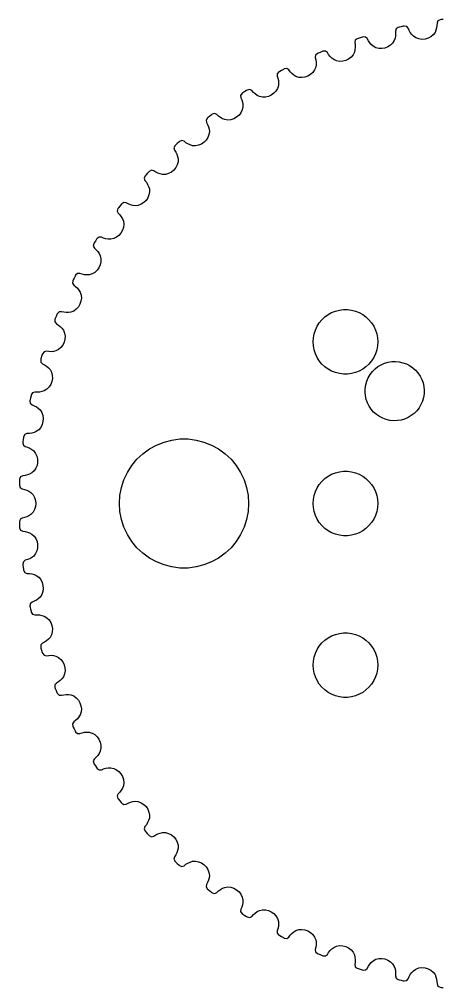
# Model space of a CAD drawing. Header units: metres. Extents: x -22.6 to 22.6, y 87.4 to 132.6.
# Drawn here: x -22.65 to -3.03, y 87.53 to 132.47 of the extents above; entities that cross this region are included whole.
import ezdxf

# ---------------------------------------------------------------- set-up
doc = ezdxf.new("R2010")
doc.units = ezdxf.units.M

msp = doc.modelspace()

# ---------------------------------------------------------------- linework, layer by layer
for p, q in [((-4.90544, 132.127), (-5.00195, 132.105)), ((-4.80885, 132.148), (-4.90544, 132.127)), ((-4.76701, 132.157), (-4.80885, 132.148)), ((-4.64984, 132.14), (-4.76701, 132.157)), ((-4.57828, 132.058), (-4.64984, 132.14)), ((-3.24538, 132.184), (-3.26216, 132.074)), ((-3.24211, 132.294), (-3.24538, 132.184)), ((-3.20282, 132.395), (-3.24211, 132.294)), ((-3.09868, 132.451), (-3.20282, 132.395)), ((-3.05629, 132.457), (-3.09868, 132.451)), ((-2.95828, 132.47), (-3.05629, 132.457)), ((-5.17365, 131.706), (-5.19414, 131.596)), ((-5.16644, 131.816), (-5.17365, 131.706)), ((-5.14252, 132.031), (-5.17279, 131.926)), ((-5.17279, 131.926), (-5.16644, 131.816)), ((-5.04366, 132.096), (-5.14252, 132.031)), ((-5.00195, 132.105), (-5.04366, 132.096)), ((-4.53749, 131.956), (-4.57828, 132.058)), ((-4.48425, 131.859), (-4.53749, 131.956)), ((-4.4193, 131.768), (-4.48425, 131.859)), ((-4.34335, 131.684), (-4.4193, 131.768)), ((-4.22226, 131.607), (-4.34335, 131.684)), ((-3.42226, 131.748), (-3.53267, 131.657)), ((-3.33492, 131.862), (-3.42226, 131.748)), ((-3.29213, 131.967), (-3.33492, 131.862)), ((-3.26216, 132.074), (-3.29213, 131.967)), ((-7.04308, 131.499), (-7.0641, 131.392)), ((-7.0641, 131.392), (-7.0482, 131.283)), ((-7.0482, 131.283), (-7.04576, 131.172)), ((-6.95026, 131.572), (-7.04308, 131.499)), ((-6.90953, 131.585), (-6.95026, 131.572)), ((-6.81528, 131.615), (-6.90953, 131.585)), ((-6.7209, 131.645), (-6.81528, 131.615)), ((-6.68001, 131.657), (-6.7209, 131.645)), ((-6.56178, 131.651), (-6.68001, 131.657)), ((-6.48334, 131.575), (-6.56178, 131.651)), ((-6.43379, 131.477), (-6.48334, 131.575)), ((-6.37231, 131.385), (-6.43379, 131.477)), ((-6.2997, 131.3), (-6.37231, 131.385)), ((-6.21671, 131.223), (-6.2997, 131.3)), ((-5.40674, 131.266), (-5.52835, 131.19)), ((-5.30467, 131.367), (-5.40674, 131.266)), ((-5.2276, 131.488), (-5.30467, 131.367)), ((-5.19414, 131.596), (-5.2276, 131.488)), ((-4.08742, 131.559), (-4.22226, 131.607)), ((-3.94472, 131.541), (-4.08742, 131.559)), ((-3.80011, 131.552), (-3.94472, 131.541)), ((-3.66052, 131.591), (-3.80011, 131.552)), ((-3.53267, 131.657), (-3.66052, 131.591)), ((-8.89003, 130.803), (-8.90166, 130.695)), ((-8.80396, 130.884), (-8.89003, 130.803)), ((-8.76453, 130.901), (-8.80396, 130.884)), ((-8.67325, 130.939), (-8.76453, 130.901)), ((-8.5818, 130.977), (-8.67325, 130.939)), ((-8.54216, 130.993), (-8.5818, 130.977)), ((-8.4238, 130.996), (-8.54216, 130.993)), ((-8.33907, 130.928), (-8.4238, 130.996)), ((-8.28113, 130.834), (-8.33907, 130.928)), ((-8.21187, 130.748), (-8.28113, 130.834)), ((-7.14671, 130.823), (-7.23965, 130.714)), ((-7.08051, 130.951), (-7.14671, 130.823)), ((-7.05661, 131.061), (-7.08051, 130.951)), ((-7.04576, 131.172), (-7.05661, 131.061)), ((-6.08934, 131.156), (-6.21671, 131.223)), ((-5.95085, 131.121), (-6.08934, 131.156)), ((-5.8071, 131.115), (-5.95085, 131.121)), ((-5.66399, 131.138), (-5.8071, 131.115)), ((-5.52835, 131.19), (-5.66399, 131.138)), ((-8.90166, 130.695), (-8.87631, 130.588)), ((-8.86537, 130.366), (-8.87952, 130.254)), ((-8.87631, 130.588), (-8.86426, 130.478)), ((-8.86426, 130.478), (-8.86537, 130.366)), ((-8.13214, 130.67), (-8.21187, 130.748)), ((-8.04276, 130.6), (-8.13214, 130.67)), ((-7.91006, 130.545), (-8.04276, 130.6)), ((-7.769, 130.522), (-7.91006, 130.545)), ((-7.62529, 130.528), (-7.769, 130.522)), ((-7.48477, 130.564), (-7.62529, 130.528)), ((-7.35411, 130.627), (-7.48477, 130.564)), ((-7.23965, 130.714), (-7.35411, 130.627)), ((-10.6693, 129.949), (-10.6715, 129.84)), ((-10.5907, 130.038), (-10.6693, 129.949)), ((-10.5528, 130.058), (-10.5907, 130.038)), ((-10.4652, 130.103), (-10.5528, 130.058)), ((-10.3774, 130.149), (-10.4652, 130.103)), ((-10.3393, 130.168), (-10.3774, 130.149)), ((-10.2217, 130.182), (-10.3393, 130.168)), ((-10.1313, 130.121), (-10.2217, 130.182)), ((-10.0654, 130.033), (-10.1313, 130.121)), ((-9.98894, 129.953), (-10.0654, 130.033)), ((-9.90269, 129.882), (-9.98894, 129.953)), ((-9.80757, 129.821), (-9.90269, 129.882)), ((-9.1239, 129.908), (-9.24858, 129.834)), ((-9.01749, 130.005), (-9.1239, 129.908)), ((-8.93437, 130.121), (-9.01749, 130.005)), ((-8.87952, 130.254), (-8.93437, 130.121)), ((-10.6715, 129.84), (-10.6369, 129.736)), ((-10.6369, 129.736), (-10.6153, 129.627)), ((-10.6153, 129.627), (-10.6067, 129.516)), ((-10.6067, 129.516), (-10.6109, 129.403)), ((-9.67059, 129.778), (-9.80757, 129.821)), ((-9.52802, 129.766), (-9.67059, 129.778)), ((-9.38545, 129.786), (-9.52802, 129.766)), ((-9.24858, 129.834), (-9.38545, 129.786)), ((-12.2967, 129.038), (-12.3674, 128.943)), ((-12.2608, 129.062), (-12.2967, 129.038)), ((-12.1775, 129.115), (-12.2608, 129.062)), ((-12.094, 129.168), (-12.1775, 129.115)), ((-12.0578, 129.191), (-12.094, 129.168)), ((-11.9418, 129.215), (-12.0578, 129.191)), ((-11.8465, 129.162), (-11.9418, 129.215)), ((-11.7731, 129.08), (-11.8465, 129.162)), ((-11.69, 129.007), (-11.7731, 129.08)), ((-11.5979, 128.944), (-11.69, 129.007)), ((-10.8242, 129.037), (-10.942, 128.952)), ((-10.7267, 129.142), (-10.8242, 129.037)), ((-10.654, 129.266), (-10.7267, 129.142)), ((-10.6109, 129.403), (-10.654, 129.266)), ((-12.3674, 128.943), (-12.3601, 128.835)), ((-12.3601, 128.835), (-12.3165, 128.734)), ((-12.3165, 128.734), (-12.2855, 128.627)), ((-12.2855, 128.627), (-12.2672, 128.517)), ((-11.4978, 128.891), (-11.5979, 128.944)), ((-11.3575, 128.859), (-11.4978, 128.891)), ((-11.2145, 128.861), (-11.3575, 128.859)), ((-11.0742, 128.892), (-11.2145, 128.861)), ((-10.942, 128.952), (-11.0742, 128.892)), ((-13.571, 128.101), (-13.6844, 128.067)), ((-13.4715, 128.057), (-13.571, 128.101)), ((-12.3542, 128.135), (-12.4422, 128.021)), ((-12.2926, 128.264), (-12.3542, 128.135)), ((-12.2616, 128.404), (-12.2926, 128.264)), ((-12.2672, 128.517), (-12.2616, 128.404)), ((-13.9093, 127.894), (-13.9714, 127.794)), ((-13.9714, 127.794), (-13.9546, 127.686)), ((-13.9546, 127.686), (-13.9023, 127.589)), ((-13.8755, 127.92), (-13.9093, 127.894)), ((-13.7971, 127.981), (-13.8755, 127.92)), ((-13.7186, 128.041), (-13.7971, 127.981)), ((-13.6844, 128.067), (-13.7186, 128.041)), ((-13.3912, 127.981), (-13.4715, 128.057)), ((-13.302, 127.916), (-13.3912, 127.981)), ((-13.2048, 127.861), (-13.302, 127.916)), ((-13.1004, 127.817), (-13.2048, 127.861)), ((-12.958, 127.798), (-13.1004, 127.817)), ((-12.8157, 127.812), (-12.958, 127.798)), ((-12.6786, 127.855), (-12.8157, 127.812)), ((-12.5522, 127.926), (-12.6786, 127.855)), ((-12.4422, 128.021), (-12.5522, 127.926)), ((-13.9023, 127.589), (-13.8623, 127.486)), ((-13.8623, 127.486), (-13.8345, 127.378)), ((-13.819, 127.265), (-13.8376, 127.123)), ((-13.8345, 127.378), (-13.819, 127.265)), ((-15.2387, 126.777), (-15.3118, 126.71)), ((-15.207, 126.805), (-15.2387, 126.777)), ((-15.097, 126.849), (-15.207, 126.805)), ((-14.9939, 126.814), (-15.097, 126.849)), ((-14.9074, 126.745), (-14.9939, 126.814)), ((-14.8129, 126.688), (-14.9074, 126.745)), ((-14.0668, 126.764), (-14.1866, 126.682)), ((-13.9655, 126.868), (-14.0668, 126.764)), ((-13.8878, 126.989), (-13.9655, 126.868)), ((-13.8376, 127.123), (-13.8878, 126.989)), ((-15.4159, 126.614), (-15.469, 126.508)), ((-15.469, 126.508), (-15.4429, 126.402)), ((-15.4429, 126.402), (-15.3824, 126.31)), ((-15.3845, 126.643), (-15.4159, 126.614)), ((-15.3118, 126.71), (-15.3845, 126.643)), ((-15.3824, 126.31), (-15.3335, 126.211)), ((-14.7112, 126.642), (-14.8129, 126.688)), ((-14.6034, 126.607), (-14.7112, 126.642)), ((-14.4599, 126.601), (-14.6034, 126.607)), ((-14.3193, 126.627), (-14.4599, 126.601)), ((-14.1866, 126.682), (-14.3193, 126.627)), ((-15.3335, 126.211), (-15.2964, 126.106)), ((-15.2773, 125.852), (-15.3156, 125.714)), ((-15.2964, 126.106), (-15.2712, 125.995)), ((-15.2712, 125.995), (-15.2773, 125.852)), ((-16.6429, 125.385), (-16.7099, 125.312)), ((-16.6138, 125.416), (-16.6429, 125.385)), ((-16.508, 125.469), (-16.6138, 125.416)), ((-16.4023, 125.443), (-16.508, 125.469)), ((-16.3102, 125.382), (-16.4023, 125.443)), ((-15.4743, 125.474), (-15.5866, 125.383)), ((-15.3825, 125.587), (-15.4743, 125.474)), ((-15.3156, 125.714), (-15.3825, 125.587)), ((-16.8052, 125.207), (-16.8489, 125.097)), ((-16.8489, 125.097), (-16.8137, 124.994)), ((-16.8137, 124.994), (-16.7454, 124.907)), ((-16.7765, 125.239), (-16.8052, 125.207)), ((-16.7099, 125.312), (-16.7765, 125.239)), ((-16.211, 125.334), (-16.3102, 125.382)), ((-16.1057, 125.296), (-16.211, 125.334)), ((-15.9953, 125.271), (-16.1057, 125.296)), ((-15.8517, 125.277), (-15.9953, 125.271)), ((-15.7139, 125.316), (-15.8517, 125.277)), ((-15.5866, 125.383), (-15.7139, 125.316)), ((-16.7454, 124.907), (-16.688, 124.813)), ((-16.688, 124.813), (-16.6419, 124.711)), ((-16.6419, 124.711), (-16.6071, 124.603)), ((-16.6071, 124.603), (-16.6008, 124.46)), ((-16.7641, 124.067), (-16.8679, 123.966)), ((-16.6824, 124.187), (-16.7641, 124.067)), ((-16.6269, 124.319), (-16.6824, 124.187)), ((-16.6008, 124.46), (-16.6269, 124.319)), ((-18.0667, 123.684), (-18.1006, 123.571)), ((-18.0408, 123.719), (-18.0667, 123.684)), ((-17.9808, 123.797), (-18.0408, 123.719)), ((-17.9204, 123.875), (-17.9808, 123.797)), ((-17.8941, 123.909), (-17.9204, 123.875)), ((-17.7934, 123.971), (-17.8941, 123.909)), ((-17.6858, 123.955), (-17.7934, 123.971)), ((-17.5888, 123.902), (-17.6858, 123.955)), ((-17.4857, 123.862), (-17.5888, 123.902)), ((-17.3776, 123.835), (-17.4857, 123.862)), ((-17.2654, 123.819), (-17.3776, 123.835)), ((-17.1229, 123.838), (-17.2654, 123.819)), ((-16.989, 123.888), (-17.1229, 123.838)), ((-16.8679, 123.966), (-16.989, 123.888)), ((-18.1006, 123.571), (-18.0565, 123.471)), ((-18.0565, 123.471), (-17.9809, 123.391)), ((-17.9809, 123.391), (-17.9156, 123.302)), ((-17.9156, 123.302), (-17.8607, 123.205)), ((-17.8607, 123.205), (-17.8167, 123.1)), ((-17.8116, 122.816), (-17.8554, 122.679)), ((-17.8167, 123.1), (-17.7978, 122.958)), ((-17.7978, 122.958), (-17.8116, 122.816)), ((-19.0616, 122.261), (-19.1149, 122.178)), ((-19.0383, 122.297), (-19.0616, 122.261)), ((-18.9434, 122.368), (-19.0383, 122.297)), ((-18.8347, 122.36), (-18.9434, 122.368)), ((-18.7335, 122.317), (-18.8347, 122.36)), ((-18.6274, 122.286), (-18.7335, 122.317)), ((-18.5172, 122.267), (-18.6274, 122.286)), ((-18.4041, 122.262), (-18.5172, 122.267)), ((-18.2638, 122.293), (-18.4041, 122.262)), ((-18.1347, 122.354), (-18.2638, 122.293)), ((-18.0209, 122.442), (-18.1347, 122.354)), ((-17.9263, 122.552), (-18.0209, 122.442)), ((-17.8554, 122.679), (-17.9263, 122.552)), ((-19.1906, 122.058), (-19.2146, 121.942)), ((-19.2146, 121.942), (-19.1619, 121.846)), ((-19.1678, 122.094), (-19.1906, 122.058)), ((-19.1149, 122.178), (-19.1678, 122.094)), ((-19.1619, 121.846), (-19.0797, 121.773)), ((-19.0797, 121.773), (-19.0068, 121.69)), ((-19.0068, 121.69), (-18.9437, 121.598)), ((-18.9437, 121.598), (-18.8907, 121.498)), ((-18.8907, 121.498), (-18.8595, 121.358)), ((-18.8595, 121.358), (-18.8608, 121.215)), ((-18.9521, 120.942), (-19.0368, 120.824)), ((-18.8925, 121.074), (-18.9521, 120.942)), ((-18.8608, 121.215), (-18.8925, 121.074)), ((-20.1035, 120.465), (-20.149, 120.377)), ((-20.0576, 120.553), (-20.1035, 120.465)), ((-20.0376, 120.591), (-20.0576, 120.553)), ((-19.9492, 120.669), (-20.0376, 120.591)), ((-19.8403, 120.671), (-19.9492, 120.669)), ((-19.7357, 120.637), (-19.8403, 120.671)), ((-19.6272, 120.615), (-19.7357, 120.637)), ((-19.5159, 120.607), (-19.6272, 120.615)), ((-19.4027, 120.611), (-19.5159, 120.607)), ((-19.2657, 120.654), (-19.4027, 120.611)), ((-19.1425, 120.727), (-19.2657, 120.654)), ((-19.0368, 120.824), (-19.1425, 120.727)), ((-20.1685, 120.339), (-20.1822, 120.222)), ((-20.1822, 120.222), (-20.1215, 120.131)), ((-20.149, 120.377), (-20.1685, 120.339)), ((-20.1215, 120.131), (-20.0331, 120.065)), ((-20.0331, 120.065), (-19.9533, 119.989)), ((-19.9533, 119.989), (-19.8824, 119.903)), ((-19.8824, 119.903), (-19.8209, 119.808)), ((-19.8209, 119.808), (-19.7776, 119.671)), ((-19.7776, 119.671), (-19.7664, 119.528)), ((-19.9077, 119.124), (-20.0045, 119.017)), ((-19.8336, 119.249), (-19.9077, 119.124)), ((-19.7858, 119.385), (-19.8336, 119.249)), ((-19.7664, 119.528), (-19.7858, 119.385)), ((-20.9391, 118.673), (-20.9767, 118.582)), ((-20.901, 118.765), (-20.9391, 118.673)), ((-20.8844, 118.804), (-20.901, 118.765)), ((-20.8032, 118.89), (-20.8844, 118.804)), ((-20.6949, 118.902), (-20.8032, 118.89)), ((-20.5876, 118.876), (-20.6949, 118.902)), ((-20.4778, 118.864), (-20.5876, 118.876)), ((-20.3661, 118.866), (-20.4778, 118.864)), ((-20.2537, 118.88), (-20.3661, 118.866)), ((-20.1209, 118.934), (-20.2537, 118.88)), ((-20.0045, 119.017), (-20.1209, 118.934)), ((-8.59344, 118.527), (-8.45613, 118.656)), ((-8.45613, 118.656), (-8.30373, 118.766)), ((-8.30373, 118.766), (-8.13866, 118.857)), ((-8.13866, 118.857), (-7.96352, 118.927)), ((-7.96352, 118.927), (-7.78107, 118.973)), ((-7.78107, 118.973), (-7.59418, 118.997)), ((-7.59418, 118.997), (-7.40581, 118.997)), ((-7.40581, 118.997), (-7.21892, 118.973)), ((-7.21892, 118.973), (-7.03647, 118.927)), ((-7.03647, 118.927), (-6.86133, 118.857)), ((-6.86133, 118.857), (-6.69626, 118.766)), ((-6.69626, 118.766), (-6.54385, 118.656)), ((-6.54385, 118.656), (-6.40654, 118.527)), ((-20.9928, 118.542), (-20.9963, 118.424)), ((-20.9963, 118.424), (-20.9279, 118.339)), ((-20.9767, 118.582), (-20.9928, 118.542)), ((-20.9279, 118.339), (-20.8342, 118.281)), ((-20.8342, 118.281), (-20.748, 118.212)), ((-20.748, 118.212), (-20.6698, 118.132)), ((-8.89465, 118.052), (-8.81445, 118.223)), ((-8.81445, 118.223), (-8.71352, 118.382)), ((-8.71352, 118.382), (-8.59344, 118.527)), ((-6.40654, 118.527), (-6.28647, 118.382)), ((-6.28647, 118.382), (-6.18553, 118.223)), ((-6.18553, 118.223), (-6.10533, 118.052)), ((-20.6698, 118.132), (-20.6003, 118.043)), ((-20.6003, 118.043), (-20.5452, 117.91)), ((-20.5452, 117.91), (-20.5217, 117.769)), ((-20.5217, 117.769), (-20.5285, 117.625)), ((-8.98816, 117.688), (-8.95287, 117.873)), ((-8.95287, 117.873), (-8.89465, 118.052)), ((-6.10533, 118.052), (-6.04712, 117.873)), ((-6.04712, 117.873), (-6.01183, 117.688)), ((-20.6272, 117.354), (-20.7143, 117.24)), ((-20.5642, 117.485), (-20.6272, 117.354)), ((-20.5285, 117.625), (-20.5642, 117.485)), ((-9, 117.5), (-8.98816, 117.688)), ((-8.98816, 117.312), (-9, 117.5)), ((-8.95287, 117.127), (-8.98816, 117.312)), ((-6.01183, 117.312), (-6.04712, 117.127)), ((-6.01183, 117.688), (-6, 117.5)), ((-6, 117.5), (-6.01183, 117.312)), ((-21.5854, 116.91), (-21.6153, 116.815)), ((-21.5723, 116.95), (-21.5854, 116.91)), ((-21.4989, 117.043), (-21.5723, 116.95)), ((-21.392, 117.064), (-21.4989, 117.043)), ((-21.2829, 117.048), (-21.392, 117.064)), ((-21.1724, 117.046), (-21.2829, 117.048)), ((-21.0613, 117.057), (-21.1724, 117.046)), ((-20.9505, 117.081), (-21.0613, 117.057)), ((-20.823, 117.147), (-20.9505, 117.081)), ((-20.7143, 117.24), (-20.823, 117.147)), ((-8.89465, 116.948), (-8.95287, 117.127)), ((-8.81445, 116.777), (-8.89465, 116.948)), ((-6.10533, 116.948), (-6.18553, 116.777)), ((-6.04712, 117.127), (-6.10533, 116.948)), ((-21.6449, 116.721), (-21.6575, 116.68)), ((-21.6575, 116.68), (-21.6506, 116.562)), ((-21.6506, 116.562), (-21.5751, 116.483)), ((-21.6153, 116.815), (-21.6449, 116.721)), ((-21.5751, 116.483), (-21.4767, 116.434)), ((-21.4767, 116.434), (-21.3848, 116.372)), ((-8.71352, 116.618), (-8.81445, 116.777)), ((-8.59344, 116.473), (-8.71352, 116.618)), ((-8.45613, 116.344), (-8.59344, 116.473)), ((-6.40654, 116.473), (-6.54385, 116.344)), ((-6.28647, 116.618), (-6.40654, 116.473)), ((-6.18553, 116.777), (-6.28647, 116.618)), ((-5.98776, 116.352), (-5.83914, 116.44)), ((-5.83914, 116.44), (-5.68066, 116.509)), ((-5.68066, 116.509), (-5.51485, 116.557)), ((-5.51485, 116.557), (-5.3443, 116.584)), ((-5.3443, 116.584), (-5.17172, 116.589)), ((-5.17172, 116.589), (-4.9998, 116.573)), ((-4.9998, 116.573), (-4.8313, 116.535)), ((-4.8313, 116.535), (-4.66882, 116.477)), ((-4.66882, 116.477), (-4.51497, 116.398)), ((-4.51497, 116.398), (-4.37216, 116.301)), ((-21.3848, 116.372), (-21.3, 116.3)), ((-21.3, 116.3), (-21.2229, 116.217)), ((-21.2229, 116.217), (-21.1564, 116.089)), ((-21.1564, 116.089), (-21.1207, 115.951)), ((-21.1207, 115.951), (-21.1149, 115.807)), ((-8.30373, 116.234), (-8.45613, 116.344)), ((-8.13866, 116.143), (-8.30373, 116.234)), ((-7.96352, 116.073), (-8.13866, 116.143)), ((-7.78107, 116.027), (-7.96352, 116.073)), ((-7.59418, 116.003), (-7.78107, 116.027)), ((-7.40581, 116.003), (-7.59418, 116.003)), ((-7.21892, 116.027), (-7.40581, 116.003)), ((-7.03647, 116.073), (-7.21892, 116.027)), ((-6.86133, 116.143), (-7.03647, 116.073)), ((-6.69626, 116.234), (-6.86133, 116.143)), ((-6.54385, 116.344), (-6.69626, 116.234)), ((-6.44003, 115.839), (-6.35214, 115.988)), ((-6.35214, 115.988), (-6.24631, 116.124)), ((-6.24631, 116.124), (-6.12421, 116.246)), ((-6.12421, 116.246), (-5.98776, 116.352)), ((-4.37216, 116.301), (-4.24263, 116.187)), ((-4.24263, 116.187), (-4.12845, 116.058)), ((-4.12845, 116.058), (-4.03139, 115.915)), ((-21.1896, 115.528), (-21.2665, 115.407)), ((-21.1383, 115.664), (-21.1896, 115.528)), ((-21.1149, 115.807), (-21.1383, 115.664)), ((-6.5838, 115.344), (-6.55679, 115.515)), ((-6.55679, 115.515), (-6.50862, 115.681)), ((-6.50862, 115.681), (-6.44003, 115.839)), ((-4.03139, 115.915), (-3.95299, 115.761)), ((-3.95299, 115.761), (-3.8945, 115.599)), ((-3.8945, 115.599), (-3.85683, 115.43)), ((-22.0309, 115.143), (-22.0959, 115.044)), ((-21.9263, 115.173), (-22.0309, 115.143)), ((-21.8162, 115.166), (-21.9263, 115.173)), ((-21.7059, 115.174), (-21.8162, 115.166)), ((-21.5962, 115.194), (-21.7059, 115.174)), ((-21.4879, 115.228), (-21.5962, 115.194)), ((-21.3667, 115.305), (-21.4879, 115.228)), ((-21.2665, 115.407), (-21.3667, 115.305)), ((-6.58923, 115.172), (-6.5838, 115.344)), ((-6.57298, 115), (-6.58923, 115.172)), ((-3.84601, 115.086), (-3.87302, 114.915)), ((-3.85683, 115.43), (-3.84059, 115.258)), ((-3.84059, 115.258), (-3.84601, 115.086)), ((-22.1483, 114.809), (-22.1573, 114.767)), ((-22.1573, 114.767), (-22.1402, 114.65)), ((-22.1271, 114.905), (-22.1483, 114.809)), ((-22.1402, 114.65), (-22.058, 114.578)), ((-22.1055, 115.002), (-22.1271, 114.905)), ((-22.0959, 115.044), (-22.1055, 115.002)), ((-6.53531, 114.831), (-6.57298, 115)), ((-6.47682, 114.669), (-6.53531, 114.831)), ((-6.39842, 114.515), (-6.47682, 114.669)), ((-3.92119, 114.749), (-3.98978, 114.591)), ((-3.87302, 114.915), (-3.92119, 114.749)), ((-22.058, 114.578), (-21.9557, 114.538)), ((-21.9557, 114.538), (-21.8588, 114.484)), ((-21.8588, 114.484), (-21.768, 114.419)), ((-21.768, 114.419), (-21.6839, 114.343)), ((-21.6839, 114.343), (-21.6066, 114.222)), ((-21.6066, 114.222), (-21.559, 114.087)), ((-6.30136, 114.372), (-6.39842, 114.515)), ((-6.18718, 114.243), (-6.30136, 114.372)), ((-6.05765, 114.128), (-6.18718, 114.243)), ((-4.3056, 114.184), (-4.44205, 114.078)), ((-4.1835, 114.306), (-4.3056, 114.184)), ((-4.07767, 114.442), (-4.1835, 114.306)), ((-3.98978, 114.591), (-4.07767, 114.442)), ((-21.5515, 113.8), (-21.5908, 113.661)), ((-21.559, 114.087), (-21.5407, 113.945)), ((-21.5407, 113.945), (-21.5515, 113.8)), ((-5.91484, 114.031), (-6.05765, 114.128)), ((-5.76099, 113.953), (-5.91484, 114.031)), ((-5.59851, 113.895), (-5.76099, 113.953)), ((-5.43001, 113.857), (-5.59851, 113.895)), ((-5.2581, 113.841), (-5.43001, 113.857)), ((-5.08551, 113.846), (-5.2581, 113.841)), ((-4.91496, 113.873), (-5.08551, 113.846)), ((-4.74915, 113.921), (-4.91496, 113.873)), ((-4.59067, 113.99), (-4.74915, 113.921)), ((-4.44205, 114.078), (-4.59067, 113.99)), ((-22.0743, 113.262), (-22.1835, 113.245)), ((-21.9667, 113.292), (-22.0743, 113.262)), ((-21.8618, 113.335), (-21.9667, 113.292)), ((-21.7477, 113.422), (-21.8618, 113.335)), ((-21.6568, 113.533), (-21.7477, 113.422)), ((-21.5908, 113.661), (-21.6568, 113.533)), ((-22.4831, 112.86), (-22.4884, 112.818)), ((-22.4884, 112.818), (-22.4612, 112.703)), ((-22.4704, 112.958), (-22.4831, 112.86)), ((-22.4573, 113.056), (-22.4704, 112.958)), ((-22.4514, 113.099), (-22.4573, 113.056)), ((-22.3953, 113.203), (-22.4514, 113.099)), ((-22.2937, 113.242), (-22.3953, 113.203)), ((-22.1835, 113.245), (-22.2937, 113.242)), ((-16.2773, 112.714), (-15.927, 112.853)), ((-15.927, 112.853), (-15.5621, 112.947)), ((-15.5621, 112.947), (-15.1884, 112.994)), ((-15.1884, 112.994), (-14.8116, 112.994)), ((-14.8116, 112.994), (-14.4379, 112.947)), ((-14.4379, 112.947), (-14.0729, 112.853)), ((-14.0729, 112.853), (-13.7227, 112.714)), ((-22.4612, 112.703), (-22.3731, 112.638)), ((-22.3731, 112.638), (-22.2676, 112.607)), ((-22.2676, 112.607), (-22.1664, 112.562)), ((-22.1664, 112.562), (-22.0703, 112.505)), ((-22.0703, 112.505), (-21.98, 112.437)), ((-21.98, 112.437), (-21.8924, 112.323)), ((-16.9123, 112.312), (-16.6075, 112.533)), ((-16.6075, 112.533), (-16.2773, 112.714)), ((-13.7227, 112.714), (-13.3925, 112.533)), ((-13.3925, 112.533), (-13.0877, 112.312)), ((-21.8924, 112.323), (-21.8332, 112.193)), ((-21.8332, 112.193), (-21.8025, 112.052)), ((-21.8007, 111.907), (-21.8277, 111.765)), ((-21.8025, 112.052), (-21.8007, 111.907)), ((-17.427, 111.763), (-17.1869, 112.054)), ((-17.1869, 112.054), (-16.9123, 112.312)), ((-13.0877, 112.312), (-12.8131, 112.054)), ((-12.8131, 112.054), (-12.5729, 111.763)), ((-21.9632, 111.514), (-22.0692, 111.417)), ((-21.8822, 111.632), (-21.9632, 111.514)), ((-21.8277, 111.765), (-21.8822, 111.632)), ((-17.6289, 111.445), (-17.427, 111.763)), ((-12.5729, 111.763), (-12.3711, 111.445)), ((-7.96352, 111.427), (-7.78107, 111.473)), ((-7.78107, 111.473), (-7.59418, 111.497)), ((-7.59418, 111.497), (-7.40581, 111.497)), ((-7.40581, 111.497), (-7.21892, 111.473)), ((-7.21892, 111.473), (-7.03647, 111.427)), ((-22.6382, 111.087), (-22.6427, 110.989)), ((-22.6361, 111.13), (-22.6382, 111.087)), ((-22.5892, 111.239), (-22.6361, 111.13)), ((-22.4914, 111.287), (-22.5892, 111.239)), ((-22.382, 111.3), (-22.4914, 111.287)), ((-22.2746, 111.326), (-22.382, 111.3)), ((-22.1701, 111.365), (-22.2746, 111.326)), ((-22.0692, 111.417), (-22.1701, 111.365)), ((-17.9057, 110.746), (-17.7893, 111.104)), ((-17.7893, 111.104), (-17.6289, 111.445)), ((-12.3711, 111.445), (-12.2107, 111.104)), ((-12.2107, 111.104), (-12.0942, 110.746)), ((-8.71352, 110.882), (-8.59344, 111.027)), ((-8.59344, 111.027), (-8.45613, 111.156)), ((-8.45613, 111.156), (-8.30373, 111.266)), ((-8.30373, 111.266), (-8.13866, 111.357)), ((-8.13866, 111.357), (-7.96352, 111.427)), ((-7.03647, 111.427), (-6.86133, 111.357)), ((-6.86133, 111.357), (-6.69626, 111.266)), ((-6.69626, 111.266), (-6.54385, 111.156)), ((-6.54385, 111.156), (-6.40654, 111.027)), ((-6.40654, 111.027), (-6.28647, 110.882)), ((-22.6468, 110.89), (-22.6484, 110.847)), ((-22.6484, 110.847), (-22.6113, 110.735)), ((-22.6427, 110.989), (-22.6468, 110.89)), ((-22.6113, 110.735), (-22.5179, 110.678)), ((-22.5179, 110.678), (-22.41, 110.656)), ((-22.41, 110.656), (-22.3054, 110.621)), ((-22.3054, 110.621), (-22.2047, 110.572)), ((-22.2047, 110.572), (-22.1087, 110.512)), ((-17.9763, 110.376), (-17.9057, 110.746)), ((-12.0942, 110.746), (-12.0237, 110.376)), ((-8.89465, 110.552), (-8.81445, 110.723)), ((-8.81445, 110.723), (-8.71352, 110.882)), ((-6.28647, 110.882), (-6.18553, 110.723)), ((-6.18553, 110.723), (-6.10533, 110.552)), ((-22.1087, 110.512), (-22.0116, 110.406)), ((-22.0116, 110.406), (-21.9412, 110.282)), ((-21.9412, 110.282), (-21.8984, 110.144)), ((-21.8984, 110.144), (-21.884, 110)), ((-18, 110), (-17.9763, 110.376)), ((-12.0237, 110.376), (-12, 110)), ((-9, 110), (-8.98816, 110.188)), ((-8.98816, 110.188), (-8.95287, 110.373)), ((-8.95287, 110.373), (-8.89465, 110.552)), ((-6.10533, 110.552), (-6.04712, 110.373)), ((-6.04712, 110.373), (-6.01183, 110.188)), ((-6.01183, 110.188), (-6, 110)), ((-21.9412, 109.718), (-22.0116, 109.594)), ((-21.8984, 109.856), (-21.9412, 109.718)), ((-21.884, 110), (-21.8984, 109.856)), ((-17.9763, 109.624), (-18, 110)), ((-12, 110), (-12.0237, 109.624)), ((-8.98816, 109.812), (-9, 110)), ((-8.95287, 109.627), (-8.98816, 109.812)), ((-6.01183, 109.812), (-6.04712, 109.627)), ((-6, 110), (-6.01183, 109.812)), ((-22.6113, 109.265), (-22.6484, 109.153)), ((-22.5179, 109.322), (-22.6113, 109.265)), ((-22.41, 109.344), (-22.5179, 109.322)), ((-22.3054, 109.38), (-22.41, 109.344)), ((-22.2047, 109.428), (-22.3054, 109.38)), ((-22.1087, 109.488), (-22.2047, 109.428)), ((-22.0116, 109.594), (-22.1087, 109.488)), ((-17.9057, 109.254), (-17.9763, 109.624)), ((-17.7893, 108.896), (-17.9057, 109.254)), ((-12.0942, 109.254), (-12.2107, 108.896)), ((-12.0237, 109.624), (-12.0942, 109.254)), ((-8.89465, 109.448), (-8.95287, 109.627)), ((-8.81445, 109.277), (-8.89465, 109.448)), ((-8.71352, 109.118), (-8.81445, 109.277)), ((-6.18553, 109.277), (-6.28647, 109.118)), ((-6.10533, 109.448), (-6.18553, 109.277)), ((-6.04712, 109.627), (-6.10533, 109.448)), ((-22.6484, 109.153), (-22.6468, 109.11)), ((-22.6468, 109.11), (-22.6427, 109.011)), ((-22.6427, 109.011), (-22.6382, 108.913)), ((-22.6382, 108.913), (-22.6361, 108.87)), ((-22.6361, 108.87), (-22.5892, 108.761)), ((-22.5892, 108.761), (-22.4914, 108.713)), ((-17.6289, 108.555), (-17.7893, 108.896)), ((-12.2107, 108.896), (-12.3711, 108.555)), ((-8.59344, 108.973), (-8.71352, 109.118)), ((-8.45613, 108.844), (-8.59344, 108.973)), ((-8.30373, 108.734), (-8.45613, 108.844)), ((-6.54385, 108.844), (-6.69626, 108.734)), ((-6.40654, 108.973), (-6.54385, 108.844)), ((-6.28647, 109.118), (-6.40654, 108.973)), ((-22.4914, 108.713), (-22.382, 108.7)), ((-22.382, 108.7), (-22.2746, 108.674)), ((-22.2746, 108.674), (-22.1701, 108.635)), ((-22.1701, 108.635), (-22.0692, 108.583)), ((-22.0692, 108.583), (-21.9632, 108.486)), ((-21.9632, 108.486), (-21.8822, 108.368)), ((-21.8822, 108.368), (-21.8277, 108.235)), ((-17.427, 108.237), (-17.6289, 108.555)), ((-12.3711, 108.555), (-12.5729, 108.237)), ((-8.13866, 108.643), (-8.30373, 108.734)), ((-7.96352, 108.573), (-8.13866, 108.643)), ((-7.78107, 108.527), (-7.96352, 108.573)), ((-7.59418, 108.503), (-7.78107, 108.527)), ((-7.40581, 108.503), (-7.59418, 108.503)), ((-7.21892, 108.527), (-7.40581, 108.503)), ((-7.03647, 108.573), (-7.21892, 108.527)), ((-6.86133, 108.643), (-7.03647, 108.573)), ((-6.69626, 108.734), (-6.86133, 108.643)), ((-21.8025, 107.948), (-21.8332, 107.807)), ((-21.8277, 108.235), (-21.8007, 108.093)), ((-21.8007, 108.093), (-21.8025, 107.948)), ((-17.1869, 107.946), (-17.427, 108.237)), ((-16.9123, 107.688), (-17.1869, 107.946)), ((-12.8131, 107.946), (-13.0877, 107.688)), ((-12.5729, 108.237), (-12.8131, 107.946)), ((-22.1665, 107.438), (-22.2676, 107.393)), ((-22.0704, 107.495), (-22.1665, 107.438)), ((-21.98, 107.563), (-22.0704, 107.495)), ((-21.8924, 107.677), (-21.98, 107.563)), ((-21.8332, 107.807), (-21.8924, 107.677)), ((-16.6075, 107.467), (-16.9123, 107.688)), ((-16.2773, 107.286), (-16.6075, 107.467)), ((-13.3925, 107.467), (-13.7227, 107.286)), ((-13.0877, 107.688), (-13.3925, 107.467)), ((-22.4612, 107.298), (-22.4884, 107.182)), ((-22.4884, 107.182), (-22.4831, 107.14)), ((-22.4831, 107.14), (-22.4704, 107.042)), ((-22.4704, 107.042), (-22.4573, 106.944)), ((-22.3731, 107.362), (-22.4612, 107.298)), ((-22.2676, 107.393), (-22.3731, 107.362)), ((-15.927, 107.147), (-16.2773, 107.286)), ((-15.5621, 107.053), (-15.927, 107.147)), ((-15.1884, 107.006), (-15.5621, 107.053)), ((-14.8116, 107.006), (-15.1884, 107.006)), ((-14.4379, 107.053), (-14.8116, 107.006)), ((-14.0729, 107.147), (-14.4379, 107.053)), ((-13.7227, 107.286), (-14.0729, 107.147)), ((-22.4573, 106.944), (-22.4514, 106.901)), ((-22.4514, 106.901), (-22.3953, 106.797)), ((-22.3953, 106.797), (-22.2937, 106.758)), ((-22.2937, 106.758), (-22.1835, 106.755)), ((-22.1835, 106.755), (-22.0743, 106.738)), ((-22.0743, 106.738), (-21.9668, 106.708)), ((-21.9668, 106.708), (-21.8618, 106.665)), ((-21.8618, 106.665), (-21.7477, 106.578)), ((-21.7477, 106.578), (-21.6568, 106.467)), ((-21.6568, 106.467), (-21.5908, 106.339)), ((-21.5908, 106.339), (-21.5515, 106.2)), ((-21.5515, 106.2), (-21.5407, 106.055)), ((-21.6839, 105.657), (-21.768, 105.581)), ((-21.6066, 105.778), (-21.6839, 105.657)), ((-21.559, 105.913), (-21.6066, 105.778)), ((-21.5407, 106.055), (-21.559, 105.913)), ((-22.1402, 105.35), (-22.1573, 105.233)), ((-22.1573, 105.233), (-22.1483, 105.191)), ((-22.1483, 105.191), (-22.1271, 105.095)), ((-22.058, 105.422), (-22.1402, 105.35)), ((-21.9557, 105.463), (-22.058, 105.422)), ((-21.8588, 105.516), (-21.9557, 105.463)), ((-21.768, 105.581), (-21.8588, 105.516)), ((-22.1271, 105.095), (-22.1055, 104.998)), ((-22.1055, 104.998), (-22.0959, 104.956)), ((-22.0959, 104.956), (-22.031, 104.857)), ((-22.031, 104.857), (-21.9263, 104.827)), ((-21.9263, 104.827), (-21.8163, 104.834)), ((-21.8163, 104.834), (-21.706, 104.826)), ((-21.706, 104.826), (-21.5963, 104.806)), ((-21.5963, 104.806), (-21.4879, 104.772)), ((-21.4879, 104.772), (-21.3667, 104.695)), ((-21.3667, 104.695), (-21.2665, 104.593)), ((-21.2665, 104.593), (-21.1896, 104.472)), ((-21.1896, 104.472), (-21.1383, 104.336)), ((-21.1383, 104.336), (-21.1149, 104.193)), ((-21.1564, 103.911), (-21.2229, 103.783)), ((-21.1207, 104.049), (-21.1564, 103.911)), ((-21.1149, 104.193), (-21.1207, 104.049)), ((-8.30373, 103.766), (-8.13866, 103.857)), ((-8.13866, 103.857), (-7.96352, 103.927)), ((-7.96352, 103.927), (-7.78107, 103.973)), ((-7.78107, 103.973), (-7.59418, 103.997)), ((-7.59418, 103.997), (-7.40581, 103.997)), ((-7.40581, 103.997), (-7.21892, 103.973)), ((-7.21892, 103.973), (-7.03647, 103.927)), ((-7.03647, 103.927), (-6.86133, 103.857)), ((-6.86133, 103.857), (-6.69626, 103.766)), ((-21.6507, 103.438), (-21.6575, 103.32)), ((-21.5751, 103.517), (-21.6507, 103.438)), ((-21.4767, 103.566), (-21.5751, 103.517)), ((-21.3848, 103.628), (-21.4767, 103.566)), ((-21.3, 103.7), (-21.3848, 103.628)), ((-21.2229, 103.783), (-21.3, 103.7)), ((-8.81445, 103.223), (-8.71352, 103.382)), ((-8.71352, 103.382), (-8.59344, 103.527)), ((-8.59344, 103.527), (-8.45613, 103.656)), ((-8.45613, 103.656), (-8.30373, 103.766)), ((-6.69626, 103.766), (-6.54385, 103.656)), ((-6.54385, 103.656), (-6.40654, 103.527)), ((-6.40654, 103.527), (-6.28647, 103.382)), ((-6.28647, 103.382), (-6.18553, 103.223)), ((-21.6575, 103.32), (-21.6449, 103.279)), ((-21.6449, 103.279), (-21.6153, 103.185)), ((-21.6153, 103.185), (-21.5854, 103.09)), ((-21.5854, 103.09), (-21.5723, 103.05)), ((-21.5723, 103.05), (-21.4989, 102.957)), ((-21.4989, 102.957), (-21.392, 102.936)), ((-21.392, 102.936), (-21.2829, 102.952)), ((-21.2829, 102.952), (-21.1725, 102.954)), ((-21.1725, 102.954), (-21.0614, 102.943)), ((-21.0614, 102.943), (-20.9505, 102.919)), ((-20.9505, 102.919), (-20.823, 102.853)), ((-8.95287, 102.873), (-8.89465, 103.052)), ((-8.89465, 103.052), (-8.81445, 103.223)), ((-6.18553, 103.223), (-6.10533, 103.052)), ((-6.10533, 103.052), (-6.04712, 102.873)), ((-20.823, 102.853), (-20.7143, 102.76)), ((-20.7143, 102.76), (-20.6272, 102.646)), ((-20.6272, 102.646), (-20.5642, 102.515)), ((-20.5642, 102.515), (-20.5285, 102.375)), ((-9, 102.5), (-8.98816, 102.688)), ((-8.98816, 102.312), (-9, 102.5)), ((-8.98816, 102.688), (-8.95287, 102.873)), ((-6.04712, 102.873), (-6.01183, 102.688)), ((-6.01183, 102.688), (-6, 102.5)), ((-6, 102.5), (-6.01183, 102.312)), ((-20.5452, 102.09), (-20.6003, 101.957)), ((-20.5217, 102.231), (-20.5452, 102.09)), ((-20.5285, 102.375), (-20.5217, 102.231)), ((-8.95287, 102.127), (-8.98816, 102.312)), ((-8.89465, 101.948), (-8.95287, 102.127)), ((-6.04712, 102.127), (-6.10533, 101.948)), ((-6.01183, 102.312), (-6.04712, 102.127)), ((-20.9279, 101.661), (-20.9964, 101.576)), ((-20.9964, 101.576), (-20.9928, 101.458)), ((-20.8342, 101.719), (-20.9279, 101.661)), ((-20.748, 101.788), (-20.8342, 101.719)), ((-20.6699, 101.868), (-20.748, 101.788)), ((-20.6003, 101.957), (-20.6699, 101.868)), ((-8.81445, 101.777), (-8.89465, 101.948)), ((-8.71352, 101.618), (-8.81445, 101.777)), ((-8.59344, 101.473), (-8.71352, 101.618)), ((-6.28647, 101.618), (-6.40654, 101.473)), ((-6.18553, 101.777), (-6.28647, 101.618)), ((-6.10533, 101.948), (-6.18553, 101.777)), ((-20.9928, 101.458), (-20.9767, 101.418)), ((-20.9767, 101.418), (-20.9391, 101.327)), ((-20.9391, 101.327), (-20.901, 101.235)), ((-20.901, 101.235), (-20.8844, 101.196)), ((-20.8844, 101.196), (-20.8033, 101.11)), ((-20.6949, 101.098), (-20.5877, 101.124)), ((-20.5877, 101.124), (-20.4778, 101.136)), ((-20.4778, 101.136), (-20.3662, 101.135)), ((-20.3662, 101.135), (-20.2537, 101.12)), ((-20.2537, 101.12), (-20.1209, 101.066)), ((-8.45613, 101.344), (-8.59344, 101.473)), ((-8.30373, 101.234), (-8.45613, 101.344)), ((-8.13866, 101.143), (-8.30373, 101.234)), ((-7.96352, 101.073), (-8.13866, 101.143)), ((-6.86133, 101.143), (-7.03647, 101.073)), ((-6.69626, 101.234), (-6.86133, 101.143)), ((-6.54385, 101.344), (-6.69626, 101.234)), ((-6.40654, 101.473), (-6.54385, 101.344)), ((-20.8033, 101.11), (-20.6949, 101.098)), ((-20.1209, 101.066), (-20.0045, 100.983)), ((-20.0045, 100.983), (-19.9077, 100.876)), ((-19.9077, 100.876), (-19.8336, 100.751)), ((-19.8336, 100.751), (-19.7858, 100.615)), ((-7.78107, 101.027), (-7.96352, 101.073)), ((-7.59418, 101.003), (-7.78107, 101.027)), ((-7.40581, 101.003), (-7.59418, 101.003)), ((-7.21892, 101.027), (-7.40581, 101.003)), ((-7.03647, 101.073), (-7.21892, 101.027)), ((-19.7776, 100.329), (-19.8209, 100.192)), ((-19.7858, 100.615), (-19.7664, 100.472)), ((-19.7664, 100.472), (-19.7776, 100.329)), ((-20.1215, 99.8687), (-20.1823, 99.7783)), ((-20.1823, 99.7783), (-20.1685, 99.6607)), ((-20.0332, 99.9346), (-20.1215, 99.8687)), ((-19.9534, 100.011), (-20.0332, 99.9346)), ((-19.8825, 100.097), (-19.9534, 100.011)), ((-19.8209, 100.192), (-19.8825, 100.097)), ((-20.1685, 99.6607), (-20.149, 99.6226)), ((-20.149, 99.6226), (-20.1035, 99.5348)), ((-20.1035, 99.5348), (-20.0576, 99.4472)), ((-20.0576, 99.4472), (-20.0376, 99.4093)), ((-20.0376, 99.4093), (-19.9493, 99.3307)), ((-19.9493, 99.3307), (-19.8403, 99.3285)), ((-19.8403, 99.3285), (-19.7357, 99.3631)), ((-19.7357, 99.3631), (-19.6273, 99.3847)), ((-19.6273, 99.3847), (-19.516, 99.3933)), ((-19.516, 99.3933), (-19.4027, 99.3891)), ((-19.4027, 99.3891), (-19.2657, 99.346)), ((-19.2657, 99.346), (-19.1425, 99.2733)), ((-19.1425, 99.2733), (-19.0368, 99.1758)), ((-19.0368, 99.1758), (-18.9521, 99.058)), ((-18.9521, 99.058), (-18.8925, 98.9258)), ((-18.8925, 98.9258), (-18.8608, 98.7855)), ((-18.8907, 98.5022), (-18.9438, 98.4021)), ((-18.8595, 98.6425), (-18.8907, 98.5022)), ((-18.8608, 98.7855), (-18.8595, 98.6425)), ((-19.1619, 98.1535), (-19.2146, 98.0582)), ((-19.2146, 98.0582), (-19.1906, 97.9422)), ((-19.0797, 98.2269), (-19.1619, 98.1535)), ((-19.0069, 98.31), (-19.0797, 98.2269)), ((-18.9438, 98.4021), (-19.0069, 98.31)), ((-19.1906, 97.9422), (-19.1678, 97.906)), ((-19.1678, 97.906), (-19.1149, 97.8225)), ((-19.1149, 97.8225), (-19.0616, 97.7392)), ((-19.0616, 97.7392), (-19.0383, 97.7033)), ((-19.0383, 97.7033), (-18.9435, 97.6326)), ((-18.9435, 97.6326), (-18.8347, 97.6399)), ((-18.8347, 97.6399), (-18.7335, 97.6835)), ((-18.7335, 97.6835), (-18.6275, 97.7145)), ((-18.6275, 97.7145), (-18.5173, 97.7328)), ((-18.5173, 97.7328), (-18.4041, 97.7384)), ((-18.4041, 97.7384), (-18.2638, 97.7074)), ((-18.2638, 97.7074), (-18.1347, 97.6458)), ((-18.1347, 97.6458), (-18.0209, 97.5578)), ((-18.0209, 97.5578), (-17.9263, 97.4478)), ((-17.9263, 97.4478), (-17.8554, 97.3214)), ((-17.8554, 97.3214), (-17.8116, 97.1843)), ((-17.8116, 97.1843), (-17.7978, 97.042)), ((-17.9157, 96.698), (-17.981, 96.6088)), ((-17.8608, 96.7952), (-17.9157, 96.698)), ((-17.8167, 96.8996), (-17.8608, 96.7952)), ((-17.7978, 97.042), (-17.8167, 96.8996)), ((-18.0565, 96.5285), (-18.1007, 96.429)), ((-18.1007, 96.429), (-18.0667, 96.3156)), ((-18.0667, 96.3156), (-18.0408, 96.2814)), ((-17.981, 96.6088), (-18.0565, 96.5285)), ((-18.0408, 96.2814), (-17.9808, 96.2029)), ((-17.9808, 96.2029), (-17.9204, 96.1245)), ((-17.3777, 96.1655), (-17.2654, 96.181)), ((-17.2654, 96.181), (-17.1229, 96.1624)), ((-17.9204, 96.1245), (-17.8941, 96.0907)), ((-17.8941, 96.0907), (-17.7935, 96.0286)), ((-17.7935, 96.0286), (-17.6858, 96.0454)), ((-17.6858, 96.0454), (-17.5888, 96.0977)), ((-17.5888, 96.0977), (-17.4858, 96.1377)), ((-17.4858, 96.1377), (-17.3777, 96.1655)), ((-17.1229, 96.1624), (-16.989, 96.1122)), ((-16.989, 96.1122), (-16.8679, 96.0345)), ((-16.8679, 96.0345), (-16.7641, 95.9332)), ((-16.7641, 95.9332), (-16.6824, 95.8134)), ((-16.6824, 95.8134), (-16.6269, 95.6807)), ((-16.642, 95.2888), (-16.6882, 95.1871)), ((-16.6071, 95.3966), (-16.642, 95.2888)), ((-16.6269, 95.6807), (-16.6008, 95.5401)), ((-16.6008, 95.5401), (-16.6071, 95.3966)), ((-16.8137, 95.0061), (-16.849, 94.903)), ((-16.849, 94.903), (-16.8052, 94.793)), ((-16.7454, 95.0926), (-16.8137, 95.0061)), ((-16.6882, 95.1871), (-16.7454, 95.0926)), ((-16.8052, 94.793), (-16.7765, 94.7613)), ((-16.7765, 94.7613), (-16.7099, 94.6882)), ((-16.7099, 94.6882), (-16.6429, 94.6155)), ((-16.6429, 94.6155), (-16.6138, 94.5841)), ((-16.6138, 94.5841), (-16.5081, 94.531)), ((-16.5081, 94.531), (-16.4023, 94.5571)), ((-16.4023, 94.5571), (-16.3102, 94.6176)), ((-16.3102, 94.6176), (-16.2111, 94.6665)), ((-16.2111, 94.6665), (-16.1058, 94.7036)), ((-16.1058, 94.7036), (-15.9953, 94.7288)), ((-15.9953, 94.7288), (-15.8517, 94.7227)), ((-15.8517, 94.7227), (-15.7139, 94.6844)), ((-15.7139, 94.6844), (-15.5866, 94.6175)), ((-15.5866, 94.6175), (-15.4743, 94.5257)), ((-15.4743, 94.5257), (-15.3825, 94.4134)), ((-15.3825, 94.4134), (-15.3156, 94.2861)), ((-15.3156, 94.2861), (-15.2773, 94.1483)), ((-15.2712, 94.0047), (-15.2965, 93.8943)), ((-15.2773, 94.1483), (-15.2712, 94.0047)), ((-15.4429, 93.5977), (-15.4691, 93.492)), ((-15.4691, 93.492), (-15.4159, 93.3862)), ((-15.3824, 93.6898), (-15.4429, 93.5977)), ((-15.3336, 93.789), (-15.3824, 93.6898)), ((-15.2965, 93.8943), (-15.3336, 93.789)), ((-15.4159, 93.3862), (-15.3845, 93.3571)), ((-15.3845, 93.3571), (-15.3118, 93.2901)), ((-15.3118, 93.2901), (-15.2387, 93.2235)), ((-15.2387, 93.2235), (-15.207, 93.1948)), ((-15.207, 93.1948), (-15.0971, 93.1511)), ((-15.0971, 93.1511), (-14.9939, 93.1863)), ((-14.9939, 93.1863), (-14.9075, 93.2546)), ((-14.9075, 93.2546), (-14.813, 93.312)), ((-14.813, 93.312), (-14.7114, 93.3581)), ((-14.7114, 93.3581), (-14.6034, 93.3929)), ((-14.6034, 93.3929), (-14.4599, 93.3992)), ((-14.4599, 93.3992), (-14.3193, 93.3731)), ((-14.3193, 93.3731), (-14.1866, 93.3176)), ((-14.1866, 93.3176), (-14.0668, 93.2359)), ((-14.0668, 93.2359), (-13.9655, 93.1321)), ((-13.9655, 93.1321), (-13.8878, 93.011)), ((-13.8878, 93.011), (-13.8376, 92.8771)), ((-13.8346, 92.6224), (-13.8624, 92.5143)), ((-13.8376, 92.8771), (-13.819, 92.7346)), ((-13.819, 92.7346), (-13.8346, 92.6224)), ((-13.9546, 92.3142), (-13.9715, 92.2066)), ((-13.9715, 92.2066), (-13.9093, 92.1059)), ((-13.9024, 92.4112), (-13.9546, 92.3142)), ((-13.8624, 92.5143), (-13.9024, 92.4112)), ((-13.3022, 92.0844), (-13.205, 92.1393)), ((-13.205, 92.1393), (-13.1004, 92.1833)), ((-13.1004, 92.1833), (-12.958, 92.2022)), ((-12.958, 92.2022), (-12.8157, 92.1884)), ((-12.8157, 92.1884), (-12.6786, 92.1446)), ((-12.6786, 92.1446), (-12.5522, 92.0737)), ((-13.9093, 92.1059), (-13.8755, 92.0796)), ((-13.8755, 92.0796), (-13.7971, 92.0192)), ((-13.7971, 92.0192), (-13.7186, 91.9592)), ((-13.7186, 91.9592), (-13.6844, 91.9333)), ((-13.6844, 91.9333), (-13.5712, 91.8994)), ((-13.5712, 91.8994), (-13.4715, 91.9435)), ((-13.4715, 91.9435), (-13.3913, 92.0191)), ((-13.3913, 92.0191), (-13.3022, 92.0844)), ((-12.5522, 92.0737), (-12.4422, 91.9791)), ((-12.4422, 91.9791), (-12.3542, 91.8653)), ((-12.3542, 91.8653), (-12.2926, 91.7362)), ((-12.2926, 91.7362), (-12.2616, 91.5959)), ((-12.3165, 91.2665), (-12.3601, 91.1653)), ((-12.2857, 91.3726), (-12.3165, 91.2665)), ((-12.2674, 91.4828), (-12.2857, 91.3726)), ((-12.2616, 91.5959), (-12.2674, 91.4828)), ((-12.3601, 91.1653), (-12.3675, 91.0566)), ((-12.3675, 91.0566), (-12.2967, 90.9617)), ((-12.2967, 90.9617), (-12.2608, 90.9384)), ((-12.2608, 90.9384), (-12.1775, 90.8851)), ((-12.1775, 90.8851), (-12.094, 90.8322)), ((-12.094, 90.8322), (-12.0578, 90.8094)), ((-12.0578, 90.8094), (-11.9419, 90.7854)), ((-11.9419, 90.7854), (-11.8465, 90.8381)), ((-11.8465, 90.8381), (-11.7732, 90.9203)), ((-11.7732, 90.9203), (-11.6901, 90.9932)), ((-11.6901, 90.9932), (-11.598, 91.0563)), ((-11.598, 91.0563), (-11.4978, 91.1093)), ((-11.4978, 91.1093), (-11.3575, 91.1405)), ((-11.3575, 91.1405), (-11.2145, 91.1392)), ((-11.2145, 91.1392), (-11.0742, 91.1075)), ((-11.0742, 91.1075), (-10.942, 91.0479)), ((-10.942, 91.0479), (-10.8242, 90.9632)), ((-10.8242, 90.9632), (-10.7267, 90.8575)), ((-10.7267, 90.8575), (-10.654, 90.7343)), ((-10.654, 90.7343), (-10.6109, 90.5973)), ((-10.6154, 90.3728), (-10.6369, 90.2643)), ((-10.6068, 90.4841), (-10.6154, 90.3728)), ((-10.6109, 90.5973), (-10.6068, 90.4841)), ((-10.6369, 90.2643), (-10.6715, 90.1597)), ((-10.6715, 90.1597), (-10.6694, 90.0508)), ((-10.6694, 90.0508), (-10.5907, 89.9624)), ((-10.5907, 89.9624), (-10.5528, 89.9424)), ((-10.5528, 89.9424), (-10.4652, 89.8965)), ((-10.4652, 89.8965), (-10.3774, 89.851)), ((-10.1313, 89.8785), (-10.0655, 89.9669)), ((-10.0655, 89.9669), (-9.98907, 90.0467)), ((-9.98907, 90.0467), (-9.90285, 90.1176)), ((-9.90285, 90.1176), (-9.80757, 90.1791)), ((-9.80757, 90.1791), (-9.67059, 90.2224)), ((-9.67059, 90.2224), (-9.52802, 90.2336)), ((-9.52802, 90.2336), (-9.38545, 90.2142)), ((-9.38545, 90.2142), (-9.24858, 90.1664)), ((-9.24858, 90.1664), (-9.1239, 90.0923)), ((-9.1239, 90.0923), (-9.01749, 89.9955)), ((-9.01749, 89.9955), (-8.93437, 89.8791)), ((-10.3774, 89.851), (-10.3393, 89.8315)), ((-10.3393, 89.8315), (-10.2218, 89.8178)), ((-10.2218, 89.8178), (-10.1313, 89.8785)), ((-8.93437, 89.8791), (-8.87952, 89.7463)), ((-8.87952, 89.7463), (-8.86552, 89.6339)), ((-8.8644, 89.5222), (-8.87636, 89.4124)), ((-8.86552, 89.6339), (-8.8644, 89.5222)), ((-8.04276, 89.3997), (-7.91006, 89.4548)), ((-7.91006, 89.4548), (-7.769, 89.4783)), ((-7.769, 89.4783), (-7.62529, 89.4715)), ((-7.62529, 89.4715), (-7.48477, 89.4358)), ((-7.48477, 89.4358), (-7.35411, 89.3728)), ((-8.87636, 89.4124), (-8.90166, 89.3051)), ((-8.90166, 89.3051), (-8.89015, 89.1968)), ((-8.89015, 89.1968), (-8.80396, 89.1156)), ((-8.80396, 89.1156), (-8.76453, 89.099)), ((-8.76453, 89.099), (-8.67325, 89.0609)), ((-8.67325, 89.0609), (-8.5818, 89.0233)), ((-8.5818, 89.0233), (-8.54216, 89.0072)), ((-8.54216, 89.0072), (-8.42393, 89.0037)), ((-8.42393, 89.0037), (-8.33907, 89.0721)), ((-8.33907, 89.0721), (-8.28117, 89.1658)), ((-8.28117, 89.1658), (-8.21202, 89.252)), ((-8.21202, 89.252), (-8.13231, 89.3302)), ((-8.13231, 89.3302), (-8.04276, 89.3997)), ((-7.35411, 89.3728), (-7.23965, 89.2857)), ((-7.23965, 89.2857), (-7.14671, 89.177)), ((-7.14671, 89.177), (-7.08051, 89.0495)), ((-7.08051, 89.0495), (-7.05676, 88.9387)), ((-7.04825, 88.7171), (-7.0641, 88.608)), ((-7.0641, 88.608), (-7.0432, 88.5011)), ((-7.05676, 88.9387), (-7.04591, 88.8276)), ((-7.04591, 88.8276), (-7.04825, 88.7171)), ((-6.43384, 88.5233), (-6.37247, 88.6152)), ((-6.37247, 88.6152), (-6.29987, 88.7)), ((-6.29987, 88.7), (-6.21671, 88.7771)), ((-6.21671, 88.7771), (-6.08934, 88.8436)), ((-6.08934, 88.8436), (-5.95085, 88.8793)), ((-5.95085, 88.8793), (-5.8071, 88.8851)), ((-5.8071, 88.8851), (-5.66399, 88.8617)), ((-5.66399, 88.8617), (-5.52835, 88.8104)), ((-5.52835, 88.8104), (-5.40674, 88.7335)), ((-5.40674, 88.7335), (-5.30467, 88.6333)), ((-5.30467, 88.6333), (-5.2276, 88.5121)), ((-7.0432, 88.5011), (-6.95026, 88.4277)), ((-6.95026, 88.4277), (-6.90953, 88.4146)), ((-6.90953, 88.4146), (-6.81528, 88.3847)), ((-6.81528, 88.3847), (-6.7209, 88.3551)), ((-6.7209, 88.3551), (-6.68001, 88.3425)), ((-6.68001, 88.3425), (-6.56192, 88.3494)), ((-6.56192, 88.3494), (-6.48334, 88.4249)), ((-6.48334, 88.4249), (-6.43384, 88.5233)), ((-5.2276, 88.5121), (-5.19431, 88.4038)), ((-5.19431, 88.4038), (-5.1738, 88.2941)), ((-5.1738, 88.2941), (-5.16649, 88.1838)), ((-5.16649, 88.1838), (-5.17279, 88.0737)), ((-4.53755, 88.0443), (-4.48441, 88.1412)), ((-4.48441, 88.1412), (-4.41948, 88.232)), ((-4.41948, 88.232), (-4.34335, 88.3161)), ((-4.34335, 88.3161), (-4.22226, 88.3934)), ((-4.22226, 88.3934), (-4.08742, 88.441)), ((-4.08742, 88.441), (-3.94472, 88.4593)), ((-3.94472, 88.4593), (-3.80011, 88.4485)), ((-3.80011, 88.4485), (-3.66052, 88.4092)), ((-3.66052, 88.4092), (-3.53267, 88.3432)), ((-3.53267, 88.3432), (-3.42226, 88.2523)), ((-3.42226, 88.2523), (-3.33492, 88.1382)), ((-3.33492, 88.1382), (-3.2923, 88.0333)), ((-5.17279, 88.0737), (-5.14264, 87.9691)), ((-5.14264, 87.9691), (-5.04366, 87.9041)), ((-5.04366, 87.9041), (-5.00195, 87.8945)), ((-5.00195, 87.8945), (-4.90544, 87.8729)), ((-4.90544, 87.8729), (-4.80885, 87.8517)), ((-4.80885, 87.8517), (-4.76701, 87.8427)), ((-4.76701, 87.8427), (-4.64998, 87.8598)), ((-4.64998, 87.8598), (-4.57828, 87.942)), ((-4.57828, 87.942), (-4.53755, 88.0443)), ((-3.2923, 88.0333), (-3.26231, 87.9257)), ((-3.26231, 87.9257), (-3.24542, 87.8165)), ((-3.24542, 87.8165), (-3.24211, 87.7063)), ((-3.24211, 87.7063), (-3.20296, 87.6047)), ((-3.20296, 87.6047), (-3.09868, 87.5486)), ((-3.09868, 87.5486), (-3.05629, 87.5427)), ((-3.05629, 87.5427), (-2.95828, 87.5296))]:
    msp.add_line(p, q)

doc.saveas('drawing.dxf')
